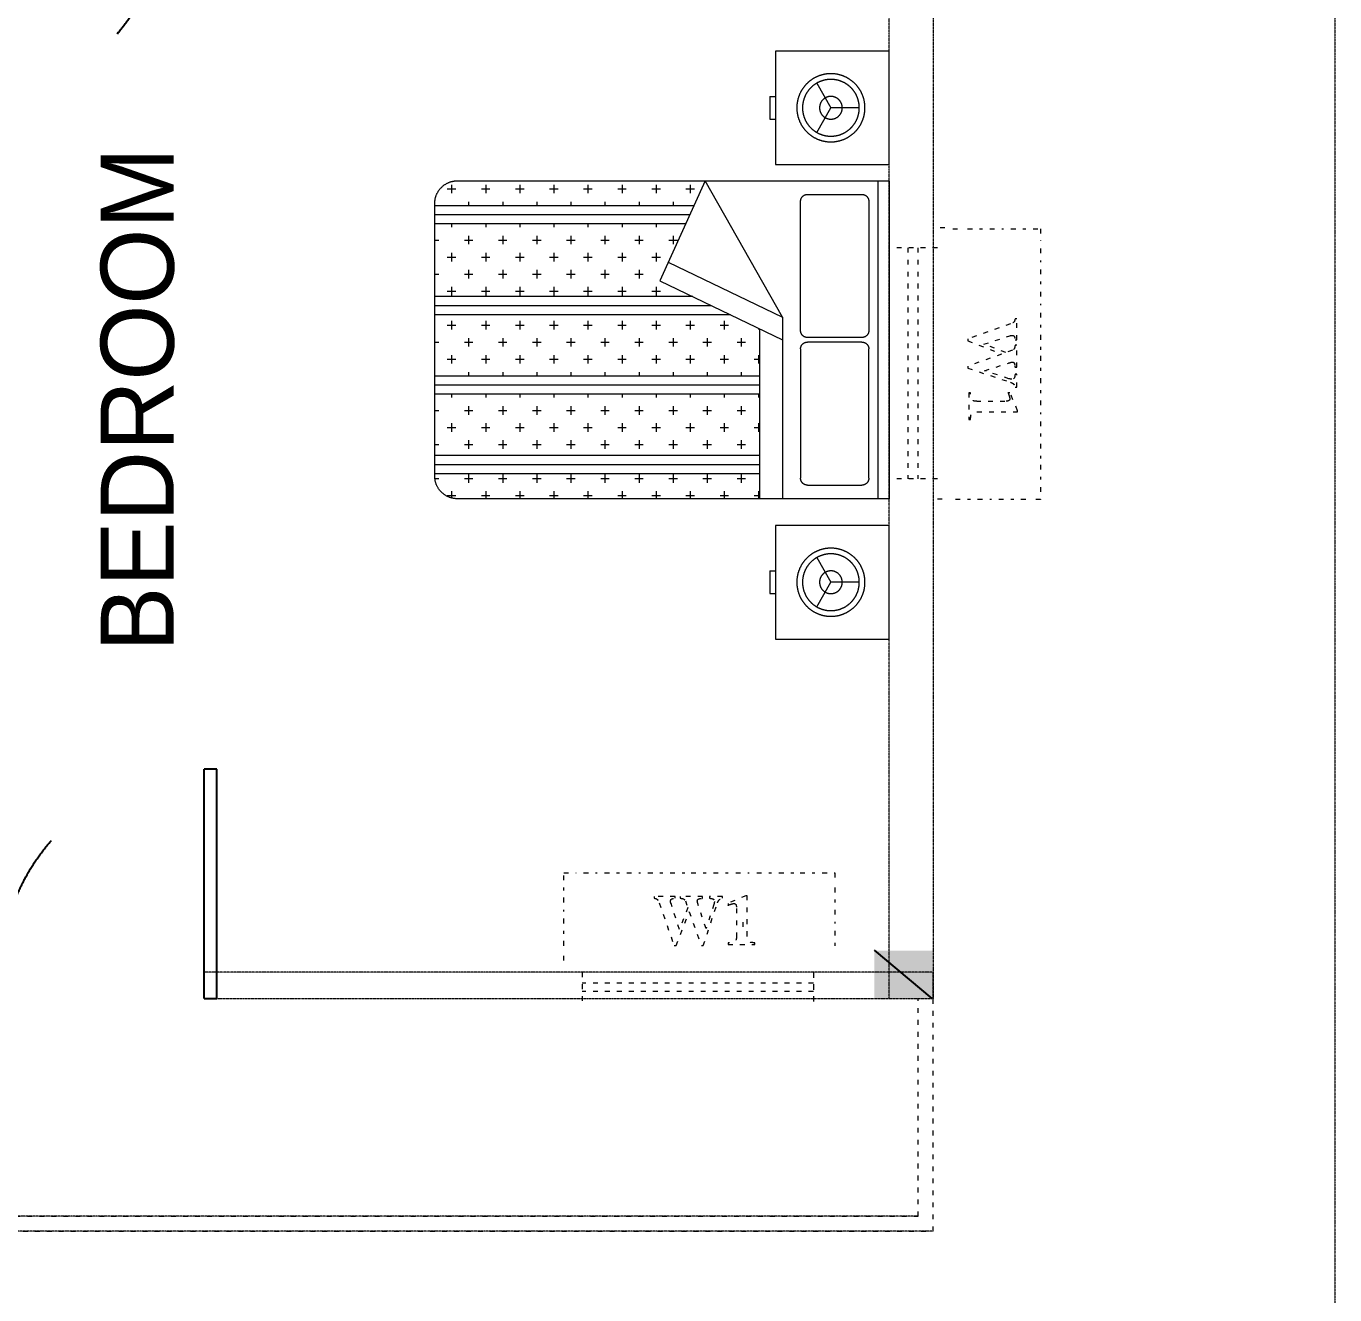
# Model space of a CAD drawing. Header units: millimetres. Extents: x -15225 to 158921, y -72156 to 56162.
# Drawn here: x 21750 to 28307, y -58645 to -52285 of the extents above; entities that cross this region are included whole.
import ezdxf

# ---------------------------------------------------------------- set-up
doc = ezdxf.new("R2010")
doc.units = ezdxf.units.MM
doc.linetypes.add('ACAD_ISO03W100', pattern=[30, 12, -18])
doc.linetypes.add('DASHED2', pattern=[0.375, 0.25, -0.125])
doc.layers.get('0').update_dxf_attribs({"linetype": 'CONTINUOUS'})
for name, color, linetype in [('doors and windows', 1, 'CONTINUOUS'), ('H', 7, 'CONTINUOUS'), ('P', 7, 'CONTINUOUS')]:
    doc.layers.add(name, color=color, linetype=linetype)
doc.layers.add('Layer2', color=7, linetype='ACAD_ISO03W100', lineweight=15)

# ---------------------------------------------------------------- blocks, each defined once
blk = doc.blocks.new('D1')
at = {"layer": 'doors and windows'}
for p, q in [((0, 0), (0, 9)), ((0, 9), (0.5, 9)), ((0.5, 0), (0.5, 9)), ((9, 0.7), (8.5, 0.7)), ((8.5, 0.7), (8.5, 0)), ((9, 0.7), (9, 0)), ((0.5, 0), (0, 0)), ((9, 0), (8.5, 0))]:
    blk.add_line(p, q, dxfattribs=at)
at = {"layer": 'doors and windows', "linetype": 'ACAD_ISO03W100', "ltscale": 0.5}
blk.add_arc((0.35, 0.85), 8.151, 358.9456, 88.9456, dxfattribs=at)
blk = doc.blocks.new('A$Cb1573d39')
at = {"layer": 'doors and windows', "xscale": -10, "yscale": 10, "zscale": 10}
blk.add_blockref('D1', (370.76, -79.37), dxfattribs=at)
blk = doc.blocks.new('A$Cfcc27f74')
at = {"layer": 'H', "linetype": 'Continuous'}
blk.add_hatch(color=256, dxfattribs=at).paths.add_polyline_path([(-0.456, -0.625), (-0.456, 1.015), (1.538, 1.015), (1.538, -0.625), (-0.456, -0.625)])
at = {"layer": 'P'}
blk.add_lwpolyline([(1.52, -0.625), (-0.456, 1.033)], dxfattribs=at)
blk = doc.blocks.new('A$Cd4a5d965')
for p, q in [((-2.8063, -0.2321), (-2.3063, -0.2321)), ((-2.8063, -0.7321), (-2.8063, -0.2321)), ((-2.3063, -0.2321), (-2.3063, -0.7321)), ((-0.7887, -0.2321), (-2.1887, -0.2321)), ((-2.1887, -0.2321), (-2.1887, -2.1321)), ((-0.7887, -0.2821), (-2.1887, -0.2821)), ((-0.7887, -2.1321), (-0.7887, -0.2321)), ((-0.7173, -0.2321), (-0.2173, -0.2321)), ((-0.7173, -0.7321), (-0.7173, -0.2321)), ((-0.2173, -0.2321), (-0.2173, -0.7321)), ((-2.0987, -0.3221), (-1.5287, -0.3221)), ((-0.8787, -0.3221), (-1.4487, -0.3221)), ((-2.5563, -0.3638), (-2.5563, -0.4888)), ((-2.1287, -0.5921), (-2.1287, -0.3521)), ((-1.4987, -0.3521), (-1.4987, -0.5921)), ((-1.4787, -0.3521), (-1.4787, -0.5921)), ((-0.8487, -0.5921), (-0.8487, -0.3521)), ((-0.4673, -0.3638), (-0.4673, -0.4888)), ((-2.6645, -0.5513), (-2.5563, -0.4888)), ((-2.448, -0.5513), (-2.5563, -0.4888)), ((-0.5756, -0.5513), (-0.4673, -0.4888)), ((-0.3591, -0.5513), (-0.4673, -0.4888)), ((-1.5287, -0.6221), (-2.0987, -0.6221)), ((-1.4487, -0.6221), (-0.8787, -0.6221)), ((-2.3063, -0.7321), (-2.8063, -0.7321)), ((-2.6063, -0.7571), (-2.6063, -0.7321)), ((-2.5063, -0.7571), (-2.5063, -0.7321)), ((-1.3887, -0.7021), (-2.1887, -0.7021)), ((-1.2287, -1.2421), (-1.4887, -0.7021)), ((-1.1466, -1.2048), (-1.3887, -0.7021)), ((-1.3887, -0.7021), (-0.7887, -1.0421)), ((-0.2173, -0.7321), (-0.7173, -0.7321)), ((-0.5173, -0.7571), (-0.5173, -0.7321)), ((-0.4173, -0.7571), (-0.4173, -0.7321)), ((-2.5063, -0.7571), (-2.6063, -0.7571)), ((-2.1887, -0.8021), (-1.4405, -0.8021)), ((-2.1747, -0.8268), (-2.1747, -0.8021)), ((-2.0787, -0.8021), (-2.0787, -2.2321)), ((-2.0387, -0.8021), (-2.0387, -2.2321)), ((-1.9987, -0.8021), (-1.9987, -2.2321)), ((-1.8747, -0.8268), (-1.8747, -0.8021)), ((-1.7287, -0.8021), (-1.7287, -2.2321)), ((-1.6887, -0.8021), (-1.6887, -2.2321)), ((-1.6487, -0.8021), (-1.6487, -2.2321)), ((-1.5747, -0.8268), (-1.5747, -0.8021)), ((-0.4173, -0.7571), (-0.5173, -0.7571)), ((-2.156, -0.808), (-2.1887, -0.808)), ((-1.856, -0.808), (-1.8935, -0.808)), ((-1.7287, -0.808), (-1.7435, -0.808)), ((-1.556, -0.808), (-1.5935, -0.808)), ((-1.4377, -0.808), (-1.4435, -0.808)), ((-2.081, -0.883), (-2.1185, -0.883)), ((-2.0997, -0.9018), (-2.0997, -0.8643)), ((-1.931, -0.883), (-1.9685, -0.883)), ((-1.9497, -0.9018), (-1.9497, -0.8643)), ((-1.781, -0.883), (-1.8185, -0.883)), ((-1.7997, -0.9018), (-1.7997, -0.8643)), ((-1.631, -0.883), (-1.6487, -0.883)), ((-1.481, -0.883), (-1.5185, -0.883)), ((-1.4997, -0.9018), (-1.4997, -0.8643)), ((-2.156, -0.958), (-2.1887, -0.958)), ((-2.1747, -0.9768), (-2.1747, -0.9393)), ((-1.856, -0.958), (-1.8935, -0.958)), ((-1.8747, -0.9768), (-1.8747, -0.9393)), ((-1.7287, -0.958), (-1.7435, -0.958)), ((-1.556, -0.958), (-1.5935, -0.958)), ((-1.5747, -0.9768), (-1.5747, -0.9393)), ((-1.406, -0.958), (-1.4435, -0.958)), ((-1.4247, -0.9768), (-1.4247, -0.9393)), ((-1.3787, -0.9306), (-1.3787, -2.2321)), ((-2.081, -1.033), (-2.1185, -1.033)), ((-2.0997, -1.0518), (-2.0997, -1.0143)), ((-1.931, -1.033), (-1.9685, -1.033)), ((-1.9497, -1.0518), (-1.9497, -1.0143)), ((-1.781, -1.033), (-1.8185, -1.033)), ((-1.7997, -1.0518), (-1.7997, -1.0143)), ((-1.631, -1.033), (-1.6487, -1.033)), ((-1.481, -1.033), (-1.5185, -1.033)), ((-1.4997, -1.0518), (-1.4997, -1.0143)), ((-1.3387, -1.0136), (-1.3387, -2.2321)), ((-2.1747, -1.1268), (-2.1747, -1.0893)), ((-1.8747, -1.1268), (-1.8747, -1.0893)), ((-1.5747, -1.1268), (-1.5747, -1.0893)), ((-1.4247, -1.1268), (-1.4247, -1.0893)), ((-0.7887, -1.0421), (-1.2287, -1.2421)), ((-0.8987, -1.0921), (-0.8987, -2.2321)), ((-0.8247, -1.1268), (-0.8247, -1.0893)), ((-2.156, -1.108), (-2.1887, -1.108)), ((-1.856, -1.108), (-1.8935, -1.108)), ((-1.7287, -1.108), (-1.7435, -1.108)), ((-1.556, -1.108), (-1.5935, -1.108)), ((-1.406, -1.108), (-1.4435, -1.108)), ((-1.2987, -1.0967), (-1.2987, -2.2321)), ((-1.2932, -1.108), (-1.2935, -1.108)), ((-0.9787, -1.1285), (-0.9787, -2.2321)), ((-0.9387, -1.1103), (-0.9387, -2.2321)), ((-0.806, -1.108), (-0.8435, -1.108)), ((-2.081, -1.183), (-2.1185, -1.183)), ((-2.0997, -1.2018), (-2.0997, -1.1643)), ((-1.931, -1.183), (-1.9685, -1.183)), ((-1.9497, -1.2018), (-1.9497, -1.1643)), ((-1.781, -1.183), (-1.8185, -1.183)), ((-1.7997, -1.2018), (-1.7997, -1.1643)), ((-1.631, -1.183), (-1.6487, -1.183)), ((-1.481, -1.183), (-1.5185, -1.183)), ((-1.4997, -1.2018), (-1.4997, -1.1643)), ((-1.031, -1.183), (-1.0685, -1.183)), ((-1.0497, -1.2018), (-1.0497, -1.1643)), ((-0.881, -1.183), (-0.8987, -1.183)), ((-2.156, -1.258), (-2.1887, -1.258)), ((-2.1747, -1.2768), (-2.1747, -1.2393)), ((-1.856, -1.258), (-1.8935, -1.258)), ((-1.8747, -1.2768), (-1.8747, -1.2393)), ((-1.7287, -1.258), (-1.7435, -1.258)), ((-1.556, -1.258), (-1.5935, -1.258)), ((-1.5747, -1.2768), (-1.5747, -1.2393)), ((-1.406, -1.258), (-1.4435, -1.258)), ((-1.4247, -1.2768), (-1.4247, -1.2393)), ((-1.256, -1.258), (-1.2935, -1.258)), ((-1.2747, -1.2768), (-1.2747, -1.2393)), ((-1.106, -1.258), (-1.1435, -1.258)), ((-1.1247, -1.2768), (-1.1247, -1.2393)), ((-0.9787, -1.258), (-0.9935, -1.258)), ((-0.806, -1.258), (-0.8435, -1.258)), ((-0.8247, -1.2768), (-0.8247, -1.2393)), ((-2.0997, -1.3518), (-2.0997, -1.3143)), ((-1.9497, -1.3518), (-1.9497, -1.3143)), ((-1.7997, -1.3518), (-1.7997, -1.3143)), ((-1.4997, -1.3518), (-1.4997, -1.3143)), ((-1.1997, -1.3518), (-1.1997, -1.3143)), ((-1.0497, -1.3518), (-1.0497, -1.3143)), ((-2.081, -1.333), (-2.1185, -1.333)), ((-1.931, -1.333), (-1.9685, -1.333)), ((-1.781, -1.333), (-1.8185, -1.333)), ((-1.631, -1.333), (-1.6487, -1.333)), ((-1.481, -1.333), (-1.5185, -1.333)), ((-1.181, -1.333), (-1.2185, -1.333)), ((-1.031, -1.333), (-1.0685, -1.333)), ((-0.881, -1.333), (-0.8987, -1.333)), ((-2.156, -1.408), (-2.1887, -1.408)), ((-2.1747, -1.4268), (-2.1747, -1.3893)), ((-1.856, -1.408), (-1.8935, -1.408)), ((-1.8747, -1.4268), (-1.8747, -1.3893)), ((-1.7287, -1.408), (-1.7435, -1.408)), ((-1.556, -1.408), (-1.5935, -1.408)), ((-1.5747, -1.4268), (-1.5747, -1.3893)), ((-1.406, -1.408), (-1.4435, -1.408)), ((-1.4247, -1.4268), (-1.4247, -1.3893)), ((-1.256, -1.408), (-1.2935, -1.408)), ((-1.2747, -1.4268), (-1.2747, -1.3893)), ((-1.106, -1.408), (-1.1435, -1.408)), ((-1.1247, -1.4268), (-1.1247, -1.3893)), ((-0.9787, -1.408), (-0.9935, -1.408)), ((-0.806, -1.408), (-0.8435, -1.408)), ((-0.8247, -1.4268), (-0.8247, -1.3893)), ((-2.081, -1.483), (-2.1185, -1.483)), ((-2.0997, -1.5018), (-2.0997, -1.4643)), ((-1.931, -1.483), (-1.9685, -1.483)), ((-1.9497, -1.5018), (-1.9497, -1.4643)), ((-1.781, -1.483), (-1.8185, -1.483)), ((-1.7997, -1.5018), (-1.7997, -1.4643)), ((-1.631, -1.483), (-1.6487, -1.483)), ((-1.481, -1.483), (-1.5185, -1.483)), ((-1.4997, -1.5018), (-1.4997, -1.4643)), ((-1.181, -1.483), (-1.2185, -1.483)), ((-1.1997, -1.5018), (-1.1997, -1.4643)), ((-1.031, -1.483), (-1.0685, -1.483)), ((-1.0497, -1.5018), (-1.0497, -1.4643)), ((-0.881, -1.483), (-0.8987, -1.483)), ((-2.1747, -1.5768), (-2.1747, -1.5393)), ((-1.8747, -1.5768), (-1.8747, -1.5393)), ((-1.5747, -1.5768), (-1.5747, -1.5393)), ((-1.4247, -1.5768), (-1.4247, -1.5393)), ((-1.2747, -1.5768), (-1.2747, -1.5393)), ((-1.1247, -1.5768), (-1.1247, -1.5393)), ((-0.8247, -1.5768), (-0.8247, -1.5393)), ((-2.156, -1.558), (-2.1887, -1.558)), ((-1.856, -1.558), (-1.8935, -1.558)), ((-1.7287, -1.558), (-1.7435, -1.558)), ((-1.556, -1.558), (-1.5935, -1.558)), ((-1.406, -1.558), (-1.4435, -1.558)), ((-1.256, -1.558), (-1.2935, -1.558)), ((-1.106, -1.558), (-1.1435, -1.558)), ((-0.9787, -1.558), (-0.9935, -1.558)), ((-0.806, -1.558), (-0.8435, -1.558)), ((-2.081, -1.633), (-2.1185, -1.633)), ((-2.0997, -1.6518), (-2.0997, -1.6143)), ((-1.931, -1.633), (-1.9685, -1.633)), ((-1.9497, -1.6518), (-1.9497, -1.6143)), ((-1.781, -1.633), (-1.8185, -1.633)), ((-1.7997, -1.6518), (-1.7997, -1.6143)), ((-1.631, -1.633), (-1.6487, -1.633)), ((-1.481, -1.633), (-1.5185, -1.633)), ((-1.4997, -1.6518), (-1.4997, -1.6143)), ((-1.181, -1.633), (-1.2185, -1.633)), ((-1.1997, -1.6518), (-1.1997, -1.6143)), ((-1.031, -1.633), (-1.0685, -1.633)), ((-1.0497, -1.6518), (-1.0497, -1.6143)), ((-0.881, -1.633), (-0.8987, -1.633)), ((-2.156, -1.708), (-2.1887, -1.708)), ((-2.1747, -1.7268), (-2.1747, -1.6893)), ((-1.856, -1.708), (-1.8935, -1.708)), ((-1.8747, -1.7268), (-1.8747, -1.6893)), ((-1.7287, -1.708), (-1.7435, -1.708)), ((-1.556, -1.708), (-1.5935, -1.708)), ((-1.5747, -1.7268), (-1.5747, -1.6893)), ((-1.406, -1.708), (-1.4435, -1.708)), ((-1.4247, -1.7268), (-1.4247, -1.6893)), ((-1.256, -1.708), (-1.2935, -1.708)), ((-1.2747, -1.7268), (-1.2747, -1.6893)), ((-1.106, -1.708), (-1.1435, -1.708)), ((-1.1247, -1.7268), (-1.1247, -1.6893)), ((-0.9787, -1.708), (-0.9935, -1.708)), ((-0.806, -1.708), (-0.8435, -1.708)), ((-0.8247, -1.7268), (-0.8247, -1.6893)), ((-2.081, -1.783), (-2.1185, -1.783)), ((-2.0997, -1.8018), (-2.0997, -1.7643)), ((-1.931, -1.783), (-1.9685, -1.783)), ((-1.9497, -1.8018), (-1.9497, -1.7643)), ((-1.781, -1.783), (-1.8185, -1.783)), ((-1.7997, -1.8018), (-1.7997, -1.7643)), ((-1.631, -1.783), (-1.6487, -1.783)), ((-1.481, -1.783), (-1.5185, -1.783)), ((-1.4997, -1.8018), (-1.4997, -1.7643)), ((-1.181, -1.783), (-1.2185, -1.783)), ((-1.1997, -1.8018), (-1.1997, -1.7643)), ((-1.031, -1.783), (-1.0685, -1.783)), ((-1.0497, -1.8018), (-1.0497, -1.7643)), ((-0.881, -1.783), (-0.8987, -1.783)), ((-2.1747, -1.8768), (-2.1747, -1.8393)), ((-1.8747, -1.8768), (-1.8747, -1.8393)), ((-1.5747, -1.8768), (-1.5747, -1.8393)), ((-1.4247, -1.8768), (-1.4247, -1.8393)), ((-1.2747, -1.8768), (-1.2747, -1.8393)), ((-1.1247, -1.8768), (-1.1247, -1.8393)), ((-0.8247, -1.8768), (-0.8247, -1.8393)), ((-2.156, -1.858), (-2.1887, -1.858)), ((-1.856, -1.858), (-1.8935, -1.858)), ((-1.7287, -1.858), (-1.7435, -1.858)), ((-1.556, -1.858), (-1.5935, -1.858)), ((-1.406, -1.858), (-1.4435, -1.858)), ((-1.256, -1.858), (-1.2935, -1.858)), ((-1.106, -1.858), (-1.1435, -1.858)), ((-0.9787, -1.858), (-0.9935, -1.858)), ((-0.806, -1.858), (-0.8435, -1.858)), ((-2.081, -1.933), (-2.1185, -1.933)), ((-2.0997, -1.9518), (-2.0997, -1.9143)), ((-1.931, -1.933), (-1.9685, -1.933)), ((-1.9497, -1.9518), (-1.9497, -1.9143)), ((-1.781, -1.933), (-1.8185, -1.933)), ((-1.7997, -1.9518), (-1.7997, -1.9143)), ((-1.631, -1.933), (-1.6487, -1.933)), ((-1.481, -1.933), (-1.5185, -1.933)), ((-1.4997, -1.9518), (-1.4997, -1.9143)), ((-1.181, -1.933), (-1.2185, -1.933)), ((-1.1997, -1.9518), (-1.1997, -1.9143)), ((-1.031, -1.933), (-1.0685, -1.933)), ((-1.0497, -1.9518), (-1.0497, -1.9143)), ((-0.881, -1.933), (-0.8987, -1.933)), ((-2.156, -2.008), (-2.1887, -2.008)), ((-2.1747, -2.0268), (-2.1747, -1.9893)), ((-1.856, -2.008), (-1.8935, -2.008)), ((-1.8747, -2.0268), (-1.8747, -1.9893)), ((-1.7287, -2.008), (-1.7435, -2.008)), ((-1.556, -2.008), (-1.5935, -2.008)), ((-1.5747, -2.0268), (-1.5747, -1.9893)), ((-1.406, -2.008), (-1.4435, -2.008)), ((-1.4247, -2.0268), (-1.4247, -1.9893)), ((-1.256, -2.008), (-1.2935, -2.008)), ((-1.2747, -2.0268), (-1.2747, -1.9893)), ((-1.106, -2.008), (-1.1435, -2.008)), ((-1.1247, -2.0268), (-1.1247, -1.9893)), ((-0.9787, -2.008), (-0.9935, -2.008)), ((-0.806, -2.008), (-0.8435, -2.008)), ((-0.8247, -2.0268), (-0.8247, -1.9893)), ((-2.0997, -2.1018), (-2.0997, -2.0643)), ((-1.9497, -2.1018), (-1.9497, -2.0643)), ((-1.7997, -2.1018), (-1.7997, -2.0643)), ((-1.4997, -2.1018), (-1.4997, -2.0643)), ((-1.1997, -2.1018), (-1.1997, -2.0643)), ((-1.0497, -2.1018), (-1.0497, -2.0643)), ((-2.081, -2.083), (-2.1185, -2.083)), ((-1.931, -2.083), (-1.9685, -2.083)), ((-1.781, -2.083), (-1.8185, -2.083)), ((-1.631, -2.083), (-1.6487, -2.083)), ((-1.481, -2.083), (-1.5185, -2.083)), ((-1.181, -2.083), (-1.2185, -2.083)), ((-1.031, -2.083), (-1.0685, -2.083)), ((-0.881, -2.083), (-0.8987, -2.083)), ((-2.156, -2.158), (-2.1852, -2.158)), ((-2.1747, -2.1768), (-2.1747, -2.1393)), ((-1.856, -2.158), (-1.8935, -2.158)), ((-1.8747, -2.1768), (-1.8747, -2.1393)), ((-1.7287, -2.158), (-1.7435, -2.158)), ((-1.556, -2.158), (-1.5935, -2.158)), ((-1.5747, -2.1768), (-1.5747, -2.1393)), ((-1.406, -2.158), (-1.4435, -2.158)), ((-1.4247, -2.1768), (-1.4247, -2.1393)), ((-1.256, -2.158), (-1.2935, -2.158)), ((-1.2747, -2.1768), (-1.2747, -2.1393)), ((-1.106, -2.158), (-1.1435, -2.158)), ((-1.1247, -2.1768), (-1.1247, -2.1393)), ((-0.9787, -2.158), (-0.9935, -2.158)), ((-0.806, -2.158), (-0.8435, -2.158)), ((-0.8247, -2.1768), (-0.8247, -2.1393)), ((-2.0997, -2.2315), (-2.0997, -2.2143)), ((-2.0887, -2.2321), (-0.8887, -2.2321)), ((-1.9497, -2.2321), (-1.9497, -2.2143)), ((-1.7997, -2.2321), (-1.7997, -2.2143)), ((-1.4997, -2.2321), (-1.4997, -2.2143)), ((-1.1997, -2.2321), (-1.1997, -2.2143)), ((-1.0497, -2.2321), (-1.0497, -2.2143))]:
    blk.add_line(p, q)
for centre, radius in [((-2.5563, -0.4888), 0.15), ((-0.4673, -0.4888), 0.15), ((-2.5563, -0.4888), 0.125), ((-0.4673, -0.4888), 0.125), ((-2.5563, -0.4888), 0.05), ((-0.4673, -0.4888), 0.05)]:
    blk.add_circle(centre, radius)
for centre, radius, start, end in [((-2.0987, -0.3521), 0.03, 90, 180), ((-1.5287, -0.3521), 0.03, 0, 90), ((-1.4487, -0.3521), 0.03, 90, 180), ((-0.8787, -0.3521), 0.03, 0, 90), ((-2.0987, -0.5921), 0.03, 180, 270), ((-1.5287, -0.5921), 0.03, 270, 0), ((-1.4487, -0.5921), 0.03, 180, 270), ((-0.8787, -0.5921), 0.03, 270, 0), ((-2.0887, -2.1321), 0.1, 180, 270), ((-0.8887, -2.1321), 0.1, 270, 0)]:
    blk.add_arc(centre, radius, start, end)
blk = doc.blocks.new('colomn')
at = {"color": 7, "linetype": 'ByBlock', "lineweight": 0}
blk.add_blockref('A$Cfcc27f74', (-262.214, 1205.235), dxfattribs=at)
blk = doc.blocks.new('plan')
at = {"color": 7, "lineweight": 15}
for p, q in [((665425.5, 148407.3), (665406.8, 148407.3)), ((665445.2, 148405.5), (665463.8, 148405.5)), ((665482.4, 148405.5), (665519.6, 148405.5)), ((665538.1, 148405.5), (665572.3, 148405.5)), ((665590.9, 148405.5), (665628, 148405.5)), ((665646.7, 148405.5), (665665.2, 148405.5)), ((665665.2, 148405.5), (665665.2, 148374.6)), ((665406.8, 148357.7), (665286, 148357.7)), ((665332.5, 148357.7), (665332.5, 147778.3)), ((665357.3, 148357.7), (665357.3, 147778.3)), ((665665.2, 148356), (665665.2, 148321.9)), ((665665.2, 148303.3), (665665.2, 148266.1)), ((665665.2, 148247.5), (665665.2, 148213.5)), ((665605.7, 148179.2), (665601.3, 148179.2)), ((665605.7, 148126.7), (665605.7, 148179.2)), ((665665.2, 148194.8), (665665.2, 148157.7)), ((665589.6, 148166.7), (665482.7, 148129.2)), ((665482.7, 148129.2), (665482.7, 148124.4)), ((665482.7, 148124.4), (665567.4, 148091.2)), ((665523, 148115.9), (665588, 148136.8)), ((665577.9, 148094.9), (665523, 148115.9)), ((665601.3, 148126.7), (665605.7, 148126.7)), ((665605.7, 148113.8), (665601.3, 148113.8)), ((665605.7, 148058.1), (665605.7, 148113.8)), ((665665.2, 148139.1), (665665.2, 148102)), ((665567.4, 148091.2), (665482.7, 148061)), ((665594.9, 148100.9), (665577.9, 148094.9)), ((665665.2, 148086.4), (665665.2, 148049.2)), ((665482.7, 148061), (665482.7, 148056.1)), ((665482.7, 148056.1), (665589.6, 148020.6)), ((665525, 148049.3), (665584.8, 148068.7)), ((665585.9, 148029.5), (665525, 148049.3)), ((665601.3, 148058.1), (665605.7, 148058.1)), ((665605.7, 148040.4), (665601.3, 148040.4)), ((665605.7, 148008.1), (665605.7, 148040.4)), ((665665.2, 148030.6), (665665.2, 147993.4)), ((665489.9, 147994.1), (665485.5, 147994.1)), ((665485.5, 147994.1), (665485.5, 147927.1)), ((665588.4, 147994.1), (665583.5, 147994.1)), ((665607.8, 147949.3), (665588.4, 147994.1)), ((665601.3, 148008.1), (665605.7, 148008.1)), ((665575.9, 147972.7), (665507.7, 147972.7)), ((665665.2, 147974.8), (665665.2, 147940.7)), ((665485.5, 147927.1), (665489.9, 147927.1)), ((665506.4, 147946.5), (665607.8, 147946.5)), ((665607.8, 147946.5), (665607.8, 147949.3)), ((665665.2, 147922.2), (665665.2, 147884.9)), ((665665.2, 147866.4), (665665.2, 147829.1)), ((665665.2, 147813.7), (665665.2, 147776.5)), ((665406.8, 147778.3), (665286, 147778.3)), ((665665.2, 147757.9), (665665.2, 147726.9)), ((665406.8, 147728.7), (665425.5, 147728.7)), ((665463.8, 147726.9), (665445.2, 147726.9)), ((665519.6, 147726.9), (665482.4, 147726.9)), ((665572.3, 147726.9), (665538.1, 147726.9)), ((665628, 147726.9), (665590.9, 147726.9)), ((665665.2, 147726.9), (665646.7, 147726.9)), ((664737.3, 146791.1), (664774.4, 146791.1)), ((664790, 146791.1), (664827.2, 146791.1)), ((664845.7, 146791.1), (664882.9, 146791.1)), ((664901.5, 146791.1), (664935.6, 146791.1)), ((664954.2, 146791.1), (664991.4, 146791.1)), ((665009.9, 146791.1), (665047.2, 146791.1)), ((665062.6, 146791.1), (665099.8, 146791.1)), ((665118.4, 146791.1), (665149.5, 146791.1)), ((665149.5, 146791.1), (665149.5, 146772.6)), ((665149.5, 146753.9), (665149.5, 146716.8)), ((664749.6, 146731.6), (664697.1, 146731.6)), ((664697.1, 146731.6), (664697.1, 146727.2)), ((664709.7, 146715.5), (664747.1, 146608.6)), ((664760.5, 146648.9), (664739.5, 146713.9)), ((664749.6, 146727.2), (664749.6, 146731.6)), ((664781.5, 146703.8), (664760.5, 146648.9)), ((664818.2, 146731.6), (664762.5, 146731.6)), ((664762.5, 146731.6), (664762.5, 146727.2)), ((664775.4, 146720.8), (664781.5, 146703.8)), ((664827.1, 146651), (664807.7, 146710.7)), ((664818.2, 146727.2), (664818.2, 146731.6)), ((664820.2, 146608.6), (664855.7, 146715.5)), ((664846.8, 146711.9), (664827.1, 146651)), ((664868.2, 146731.6), (664835.9, 146731.6)), ((664835.9, 146731.6), (664835.9, 146727.2)), ((664868.2, 146727.2), (664868.2, 146731.6)), ((664927.1, 146733.7), (664882.2, 146714.3)), ((664882.2, 146714.3), (664882.2, 146709.4)), ((664929.9, 146733.7), (664927.1, 146733.7)), ((664929.9, 146632.4), (664929.9, 146733.7)), ((664752, 146608.6), (664785.1, 146693.3)), ((664785.1, 146693.3), (664815.4, 146608.6)), ((664903.6, 146701.8), (664903.6, 146633.6)), ((665149.5, 146698.2), (665149.5, 146664.1)), ((664919.2, 146667.6), (664919.2, 146649)), ((665149.5, 146645.5), (665149.5, 146608.3)), ((664747.1, 146608.6), (664752, 146608.6)), ((664815.4, 146608.6), (664820.2, 146608.6)), ((664882.2, 146615.8), (664882.2, 146611.4)), ((664882.2, 146611.4), (664949.2, 146611.4)), ((664949.2, 146611.4), (664949.2, 146615.8)), ((665096, 146539.7), (665096, 146468.4))]:
    blk.add_line(p, q, dxfattribs=at)
at = {"color": 7, "lineweight": 15, "extrusion": (0, -4.44089e-16, -1)}
for p, q in [((665425.5, 148407.3), (665406.8, 148407.3)), ((665406.8, 148357.7), (665286, 148357.7)), ((665332.5, 148357.7), (665332.5, 147778.3)), ((665357.3, 148357.7), (665357.3, 147778.3)), ((665406.8, 147778.3), (665286, 147778.3)), ((665406.8, 147728.7), (665425.5, 147728.7)), ((664737.3, 146791.1), (664774.4, 146791.1)), ((664790, 146791.1), (664827.2, 146791.1)), ((664845.7, 146791.1), (664882.9, 146791.1)), ((664901.5, 146791.1), (664935.6, 146791.1)), ((664954.2, 146791.1), (664991.4, 146791.1)), ((665009.9, 146791.1), (665047.2, 146791.1)), ((665062.6, 146791.1), (665099.8, 146791.1)), ((665118.4, 146791.1), (665149.5, 146791.1)), ((665149.5, 146791.1), (665149.5, 146772.6)), ((665149.5, 146753.9), (665149.5, 146716.8)), ((664749.6, 146731.6), (664697.1, 146731.6)), ((664697.1, 146731.6), (664697.1, 146727.2)), ((664709.7, 146715.5), (664747.1, 146608.6)), ((664760.5, 146648.9), (664739.5, 146713.9)), ((664749.6, 146727.2), (664749.6, 146731.6)), ((664781.5, 146703.8), (664760.5, 146648.9)), ((664818.2, 146731.6), (664762.5, 146731.6)), ((664762.5, 146731.6), (664762.5, 146727.2)), ((664775.4, 146720.8), (664781.5, 146703.8)), ((664827.1, 146651), (664807.7, 146710.7)), ((664818.2, 146727.2), (664818.2, 146731.6)), ((664820.2, 146608.6), (664855.7, 146715.5)), ((664846.8, 146711.9), (664827.1, 146651)), ((664868.2, 146731.6), (664835.9, 146731.6)), ((664835.9, 146731.6), (664835.9, 146727.2)), ((664868.2, 146727.2), (664868.2, 146731.6)), ((664927.1, 146733.7), (664882.2, 146714.3)), ((664882.2, 146714.3), (664882.2, 146709.4)), ((664929.9, 146733.7), (664927.1, 146733.7)), ((664929.9, 146632.4), (664929.9, 146733.7)), ((664752, 146608.6), (664785.1, 146693.3)), ((664785.1, 146693.3), (664815.4, 146608.6)), ((664903.6, 146701.8), (664903.6, 146633.6)), ((665149.5, 146698.2), (665149.5, 146664.1)), ((664919.2, 146667.6), (664919.2, 146649)), ((665149.5, 146645.5), (665149.5, 146608.3)), ((664747.1, 146608.6), (664752, 146608.6)), ((664815.4, 146608.6), (664820.2, 146608.6)), ((664882.2, 146615.8), (664882.2, 146611.4)), ((664882.2, 146611.4), (664949.2, 146611.4)), ((664949.2, 146611.4), (664949.2, 146615.8)), ((665096, 146541.7), (665096, 146470.5))]:
    blk.add_line(p, q, dxfattribs=at)
at = {"color": 7, "lineweight": 15, "extrusion": (-4.44089e-16, 8.15779e-32, -1)}
for p, q in [((665445.2, 148405.5), (665463.8, 148405.5)), ((665482.4, 148405.5), (665519.6, 148405.5)), ((665538.1, 148405.5), (665572.3, 148405.5)), ((665590.9, 148405.5), (665628, 148405.5)), ((665646.7, 148405.5), (665665.2, 148405.5)), ((665665.2, 148405.5), (665665.2, 148374.6)), ((665665.2, 148356), (665665.2, 148321.9)), ((665665.2, 148303.3), (665665.2, 148266.1)), ((665665.2, 148247.5), (665665.2, 148213.5)), ((665605.7, 148179.2), (665601.3, 148179.2)), ((665605.7, 148126.7), (665605.7, 148179.2)), ((665665.2, 148194.8), (665665.2, 148157.7)), ((665589.6, 148166.7), (665482.7, 148129.2)), ((665482.7, 148129.2), (665482.7, 148124.4)), ((665482.7, 148124.4), (665567.4, 148091.2)), ((665523, 148115.9), (665588, 148136.8)), ((665577.9, 148094.9), (665523, 148115.9)), ((665601.3, 148126.7), (665605.7, 148126.7)), ((665605.7, 148113.8), (665601.3, 148113.8)), ((665605.7, 148058.1), (665605.7, 148113.8)), ((665665.2, 148139.1), (665665.2, 148102)), ((665567.4, 148091.2), (665482.7, 148061)), ((665594.9, 148100.9), (665577.9, 148094.9)), ((665665.2, 148086.4), (665665.2, 148049.2)), ((665482.7, 148061), (665482.7, 148056.1)), ((665482.7, 148056.1), (665589.6, 148020.6)), ((665525, 148049.3), (665584.8, 148068.7)), ((665585.9, 148029.5), (665525, 148049.3)), ((665601.3, 148058.1), (665605.7, 148058.1)), ((665605.7, 148040.4), (665601.3, 148040.4)), ((665605.7, 148008.1), (665605.7, 148040.4)), ((665665.2, 148030.6), (665665.2, 147993.4)), ((665489.9, 147994.1), (665485.5, 147994.1)), ((665485.5, 147994.1), (665485.5, 147927.1)), ((665588.4, 147994.1), (665583.5, 147994.1)), ((665607.8, 147949.3), (665588.4, 147994.1)), ((665601.3, 148008.1), (665605.7, 148008.1)), ((665575.9, 147972.7), (665507.7, 147972.7)), ((665665.2, 147974.8), (665665.2, 147940.7)), ((665485.5, 147927.1), (665489.9, 147927.1)), ((665506.4, 147946.5), (665607.8, 147946.5)), ((665607.8, 147946.5), (665607.8, 147949.3)), ((665665.2, 147922.2), (665665.2, 147884.9)), ((665665.2, 147866.4), (665665.2, 147829.1)), ((665665.2, 147813.7), (665665.2, 147776.5)), ((665665.2, 147757.9), (665665.2, 147726.9)), ((665463.8, 147726.9), (665445.2, 147726.9)), ((665519.6, 147726.9), (665482.4, 147726.9)), ((665572.3, 147726.9), (665538.1, 147726.9)), ((665628, 147726.9), (665590.9, 147726.9)), ((665665.2, 147726.9), (665646.7, 147726.9))]:
    blk.add_line(p, q, dxfattribs=at)
at = {"color": 7, "lineweight": 13}
for p, q in [((664470.8, 146772.6), (664470.8, 146791.1)), ((664470.8, 146791.1), (664501.8, 146791.1)), ((664520.3, 146791.1), (664554.4, 146791.1)), ((664573.1, 146791.1), (664610.2, 146791.1)), ((664628.8, 146791.1), (664662.8, 146791.1)), ((664681.5, 146791.1), (664718.6, 146791.1)), ((664470.8, 146716.8), (664470.8, 146753.9)), ((664470.8, 146664.1), (664470.8, 146698.2)), ((664470.8, 146608.3), (664470.8, 146645.5)), ((664516.5, 146541.7), (664516.5, 146470.5)), ((665096, 146514.8), (664516.5, 146514.8)), ((665096, 146493.1), (664516.5, 146493.1)), ((662647.3, 145930.1), (665358.7, 145930.1)), ((662575.9, 145892.9), (665395.8, 145892.9))]:
    blk.add_line(p, q, dxfattribs=at)
at = {"color": 7, "lineweight": 13, "extrusion": (0, -4.44089e-16, -1)}
for p, q in [((664470.8, 146772.6), (664470.8, 146791.1)), ((664470.8, 146791.1), (664501.8, 146791.1)), ((664520.3, 146791.1), (664554.4, 146791.1)), ((664573.1, 146791.1), (664610.2, 146791.1)), ((664628.8, 146791.1), (664662.8, 146791.1)), ((664681.5, 146791.1), (664718.6, 146791.1)), ((664470.8, 146716.8), (664470.8, 146753.9)), ((664470.8, 146664.1), (664470.8, 146698.2)), ((664470.8, 146608.3), (664470.8, 146645.5)), ((664470.8, 146571.2), (664470.8, 146589.8)), ((664516.5, 146541.7), (664516.5, 146470.5))]:
    blk.add_line(p, q, dxfattribs=at)
at = {"color": 7, "lineweight": 0}
for p, q in [((665358.7, 145930.1), (665358.7, 146475.5)), ((665395.8, 145892.9), (665395.8, 146475.8))]:
    blk.add_line(p, q, dxfattribs=at)
at = {"color": 7, "linetype": 'ByBlock', "lineweight": 13}
for p, q in [((665358.7, 145930.1), (661438.6, 145930.1)), ((665395.8, 145892.9), (661292.9, 145892.9))]:
    blk.add_line(p, q, dxfattribs=at)
at = {"color": 7, "linetype": 'ByBlock', "lineweight": 0}
blk.add_lwpolyline([(654360.8, 157372.9), (666402.3, 157372.9), (666402.3, 145331.4), (654360.8, 145331.4)], close=True, dxfattribs=at)
at = {"color": 7, "linetype": 'ByBlock', "lineweight": 15}
blk.add_lwpolyline([(665286, 146475.8), (665286, 155176.9), (665395.8, 155176.9), (665395.8, 146475.8)], dxfattribs=at)
at = {"color": 7, "linetype": 'ByBlock', "lineweight": 15, "extrusion": (0, -4.44089e-16, -1)}
blk.add_lwpolyline([(-665286, 146475.8), (-665286, 155176.9), (-665395.8, 155176.9), (-665395.8, 146475.8)], dxfattribs=at)
at = {"color": 7, "linetype": 'ByBlock', "lineweight": 13}
blk.add_lwpolyline([(663569.7, 146475.8), (665395.8, 146475.8), (665395.8, 146541.7), (663569.7, 146541.7)], dxfattribs=at)
at = {"color": 7, "linetype": 'ByBlock', "lineweight": 13, "extrusion": (0, -4.44089e-16, -1)}
blk.add_lwpolyline([(-663569.7, 146475.8), (-665395.8, 146475.8), (-665395.8, 146541.7), (-663569.7, 146541.7)], dxfattribs=at)
at = {"color": 7, "lineweight": 15}
for points in [[(665601.3, 148179.2), (665600.1, 148171.5), (665598.5, 148169.9), (665589.6, 148166.7)], [(665601.3, 148179.2), (665600.1, 148171.5), (665598.5, 148169.9), (665589.6, 148166.7)], [(665588, 148136.8), (665590.8, 148138), (665592, 148138), (665593.6, 148138)], [(665588, 148136.8), (665590.8, 148138), (665592, 148138), (665593.6, 148138)], [(665593.6, 148138), (665598.9, 148138), (665600.5, 148136), (665601.3, 148126.7)], [(665593.6, 148138), (665598.9, 148138), (665600.5, 148136), (665601.3, 148126.7)], [(665601.3, 148113.8), (665600.9, 148106.6), (665599.3, 148102.9), (665594.9, 148100.9)], [(665601.3, 148113.8), (665600.9, 148106.6), (665599.3, 148102.9), (665594.9, 148100.9)], [(665584.8, 148068.7), (665590.8, 148070.6), (665592.8, 148071.1), (665594.4, 148071.1)], [(665584.8, 148068.7), (665590.8, 148070.6), (665592.8, 148071.1), (665594.4, 148071.1)], [(665594.4, 148071.1), (665598.9, 148071.1), (665600.5, 148068.2), (665600.9, 148060.6)], [(665594.4, 148071.1), (665598.9, 148071.1), (665600.5, 148068.2), (665600.9, 148060.6)], [(665600.9, 148060.6), (665600.9, 148060.2), (665600.9, 148059.4), (665601.3, 148058.1)], [(665600.9, 148060.6), (665600.9, 148060.2), (665600.9, 148059.4), (665601.3, 148058.1)], [(665593.2, 148028.3), (665590.8, 148028.3), (665588.4, 148028.7), (665585.9, 148029.5)], [(665593.2, 148028.3), (665590.8, 148028.3), (665588.4, 148028.7), (665585.9, 148029.5)], [(665589.6, 148020.6), (665596.8, 148018.2), (665600.5, 148014.2), (665601.3, 148008.1)], [(665589.6, 148020.6), (665596.8, 148018.2), (665600.5, 148014.2), (665601.3, 148008.1)], [(665601.3, 148040.4), (665600.5, 148031.1), (665598.9, 148028.3), (665593.2, 148028.3)], [(665601.3, 148040.4), (665600.5, 148031.1), (665598.9, 148028.3), (665593.2, 148028.3)], [(665507.7, 147972.7), (665493.1, 147972.7), (665489.9, 147976.3), (665489.9, 147994.1)], [(665507.7, 147972.7), (665493.1, 147972.7), (665489.9, 147976.3), (665489.9, 147994.1)], [(665583.5, 147994.1), (665584.3, 147992.4), (665584.8, 147991.3), (665585.1, 147990.8)], [(665583.5, 147994.1), (665584.3, 147992.4), (665584.8, 147991.3), (665585.1, 147990.8)], [(665585.1, 147990.8), (665586.7, 147986), (665588, 147981.5), (665588, 147979.2)], [(665585.1, 147990.8), (665586.7, 147986), (665588, 147981.5), (665588, 147979.2)], [(665588, 147979.2), (665588, 147974.7), (665584.3, 147972.7), (665575.9, 147972.7)], [(665588, 147979.2), (665588, 147974.7), (665584.3, 147972.7), (665575.9, 147972.7)], [(665489.9, 147927.1), (665489.9, 147943.3), (665492.8, 147946.5), (665506.4, 147946.5)], [(665489.9, 147927.1), (665489.9, 147943.3), (665492.8, 147946.5), (665506.4, 147946.5)], [(664697.1, 146727.2), (664704.8, 146726), (664706.4, 146724.4), (664709.7, 146715.5)], [(664697.1, 146727.2), (664704.8, 146726), (664706.4, 146724.4), (664709.7, 146715.5)], [(664738.3, 146719.5), (664738.3, 146724.8), (664740.3, 146726.4), (664749.6, 146727.2)], [(664738.3, 146719.5), (664738.3, 146724.8), (664740.3, 146726.4), (664749.6, 146727.2)], [(664739.5, 146713.9), (664738.3, 146716.8), (664738.3, 146717.9), (664738.3, 146719.5)], [(664739.5, 146713.9), (664738.3, 146716.8), (664738.3, 146717.9), (664738.3, 146719.5)], [(664762.5, 146727.2), (664769.8, 146726.8), (664773.4, 146725.2), (664775.4, 146720.8)], [(664762.5, 146727.2), (664769.8, 146726.8), (664773.4, 146725.2), (664775.4, 146720.8)], [(664805.3, 146720.3), (664805.3, 146724.8), (664808.1, 146726.4), (664815.7, 146726.8)], [(664805.3, 146720.3), (664805.3, 146724.8), (664808.1, 146726.4), (664815.7, 146726.8)], [(664807.7, 146710.7), (664805.7, 146716.8), (664805.3, 146718.7), (664805.3, 146720.3)], [(664807.7, 146710.7), (664805.7, 146716.8), (664805.3, 146718.7), (664805.3, 146720.3)], [(664815.7, 146726.8), (664816.2, 146726.8), (664817, 146726.8), (664818.2, 146727.2)], [(664815.7, 146726.8), (664816.2, 146726.8), (664817, 146726.8), (664818.2, 146727.2)], [(664835.9, 146727.2), (664845.2, 146726.4), (664848, 146724.8), (664848, 146719.1)], [(664835.9, 146727.2), (664845.2, 146726.4), (664848, 146724.8), (664848, 146719.1)], [(664848, 146719.1), (664848, 146716.8), (664847.6, 146714.3), (664846.8, 146711.9)], [(664848, 146719.1), (664848, 146716.8), (664847.6, 146714.3), (664846.8, 146711.9)], [(664855.7, 146715.5), (664858.1, 146722.8), (664862.1, 146726.4), (664868.2, 146727.2)], [(664855.7, 146715.5), (664858.1, 146722.8), (664862.1, 146726.4), (664868.2, 146727.2)], [(664882.2, 146709.4), (664883.9, 146710.2), (664885.1, 146710.7), (664885.5, 146711.1)], [(664882.2, 146709.4), (664883.9, 146710.2), (664885.1, 146710.7), (664885.5, 146711.1)], [(664885.5, 146711.1), (664890.3, 146712.7), (664894.8, 146713.9), (664897.1, 146713.9)], [(664885.5, 146711.1), (664890.3, 146712.7), (664894.8, 146713.9), (664897.1, 146713.9)], [(664897.1, 146713.9), (664901.6, 146713.9), (664903.6, 146710.2), (664903.6, 146701.8)], [(664897.1, 146713.9), (664901.6, 146713.9), (664903.6, 146710.2), (664903.6, 146701.8)], [(664903.6, 146633.6), (664903.6, 146619), (664900, 146615.8), (664882.2, 146615.8)], [(664903.6, 146633.6), (664903.6, 146619), (664900, 146615.8), (664882.2, 146615.8)], [(664949.2, 146615.8), (664933.1, 146615.8), (664929.9, 146618.7), (664929.9, 146632.4)], [(664949.2, 146615.8), (664933.1, 146615.8), (664929.9, 146618.7), (664929.9, 146632.4)]]:
    blk.add_open_spline(points, degree=3, dxfattribs=at)
at = {"color": 7, "linetype": 'ByBlock', "lineweight": 13, "xscale": 5.657291710556557, "yscale": 5.657291710556557, "zscale": 5.657291710556557, "rotation": 180}
blk.add_blockref('A$Cb1573d39', (665081.9, 148795.7), dxfattribs=at)
at = {"linetype": 'ByBlock', "lineweight": 13, "xscale": -569.2649705135316, "yscale": 569.2649705135316, "zscale": 569.2649705135316, "rotation": 270}
blk.add_blockref('A$Cd4a5d965', (665418.2, 148974.5), dxfattribs=at)
at = {"color": 7, "linetype": 'ByBlock', "lineweight": 13, "xscale": 6.38445415734447, "yscale": 6.38445415734447, "zscale": 6.38445415734447}
blk.add_blockref('A$Cb1573d39', (661234.5, 146982.5), dxfattribs=at)
at = {"color": 7, "linetype": 'ByBlock', "lineweight": 0, "xscale": 73.2007409328813, "yscale": 73.2007409328813, "zscale": 73.2007409328813}
blk.add_blockref('A$Cfcc27f74', (665282.5, 146521.4), dxfattribs=at)
at = {"layer": 'P', "linetype": 'ByBlock', "lineweight": 13, "xscale": 73.2007409328813, "yscale": 73.2007409328813, "zscale": 73.2007409328813}
blk.add_blockref('colomn', (684476.8, 58297.3), dxfattribs=at)
at = {"linetype": 'ByBlock', "lineweight": 13, "insert": (663310.7, 147344.9), "char_height": 183, "attachment_point": 1, "rotation": 90}
blk.add_mtext_dynamic_manual_height_columns('BEDROOM', width=818.346, gutter_width=915, heights=[183], dxfattribs=at)

msp = doc.modelspace()

# ---------------------------------------------------------------- block references
at = {"layer": 'Layer2', "linetype": 'DASHED2', "xscale": 2, "yscale": 2, "zscale": 2}
msp.add_blockref('plan', (-1304498, -350111.5), dxfattribs=at)

doc.saveas('drawing.dxf')
